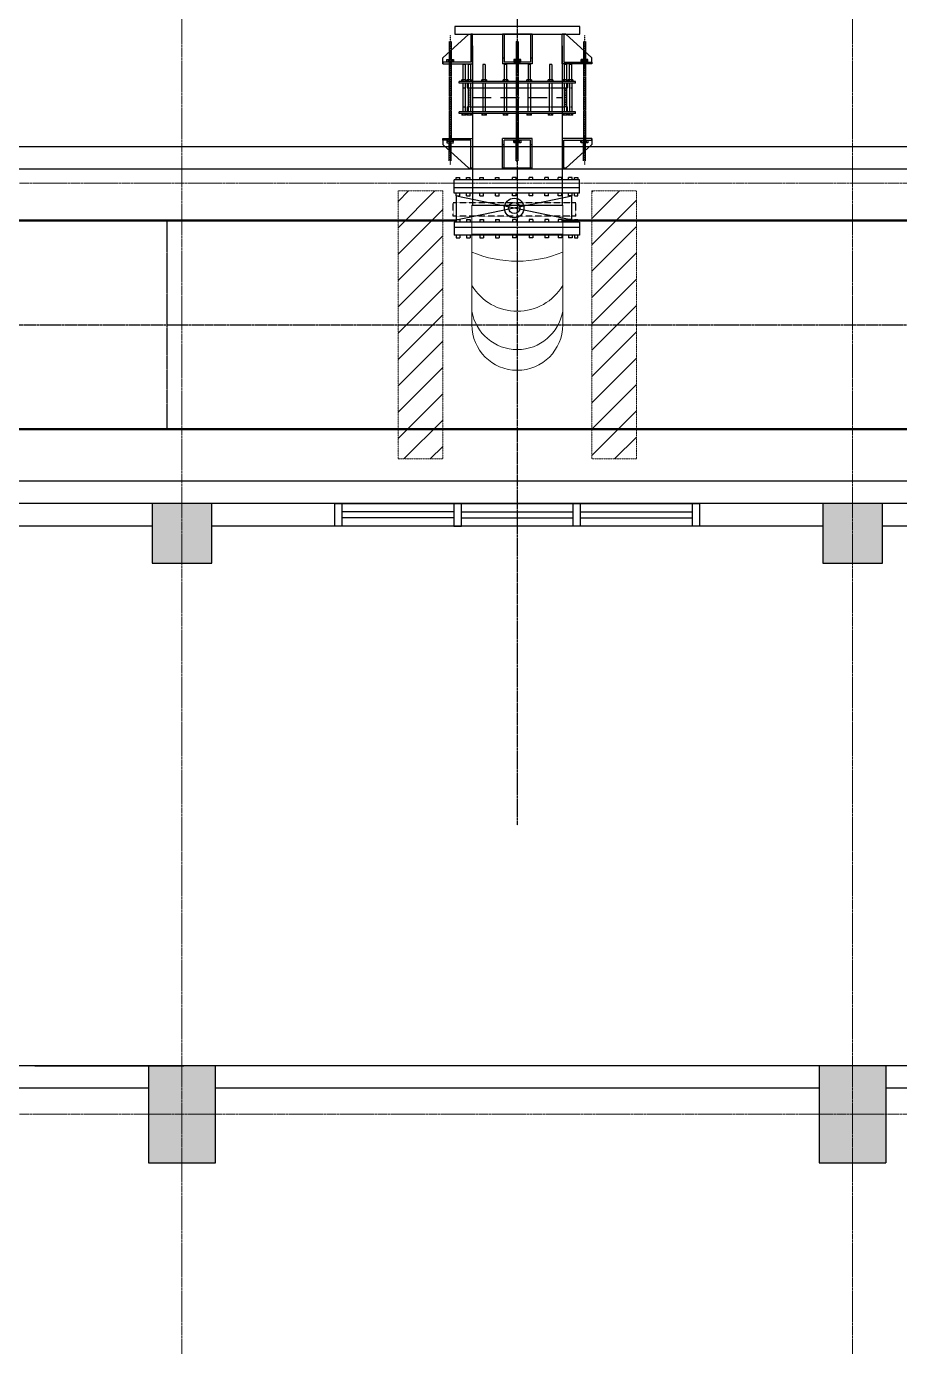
# Model space of a CAD drawing. Header units: inches. Extents: x 86328 to 235202, y 68629 to 184293.
# Drawn here: x 153957 to 159816, y 119381 to 128245 of the extents above; entities that cross this region are included whole.
import ezdxf

# ---------------------------------------------------------------- set-up
doc = ezdxf.new("R2010")
doc.units = ezdxf.units.IN
doc.header["$MEASUREMENT"] = 0
for name, pattern in [('CENTER', [2, 1.25, -0.25, 0.25, -0.25]), ('HIDDEN', [0.375, 0.25, -0.125]), ('PHANTOM2', [1.25, 0.625, -0.125, 0.125, -0.125, 0.125, -0.125])]:
    doc.linetypes.add(name, pattern=pattern)
for name, color, linetype, lineweight in [('.5', 8, 'Continuous', 0), ('DIM', 251, 'Continuous', 0), ('hid', 8, 'HIDDEN', 0)]:
    doc.layers.add(name, color=color, linetype=linetype, lineweight=lineweight)
for name, color, linetype in [('1', 1, 'CENTER'), ('2', 2, 'HIDDEN'), ('pipes', 2, 'Continuous'), ('sleeve type coupling', 1, 'Continuous'), ('steel elbow 90deg', 3, 'Continuous')]:
    doc.layers.add(name, color=color, linetype=linetype)

msp = doc.modelspace()

# ---------------------------------------------------------------- hatches: boundary and pattern name
at = {"layer": 'DIM', "linetype": 'HIDDEN', "lineweight": 25, "ltscale": 10}
h = msp.add_hatch(color=8, dxfattribs=at)
h.paths.add_polyline_path([(159701.3, 125040.4), (159301.3, 125040.4), (159301.3, 124640.4), (159701.3, 124640.4)])
h.paths.add_polyline_path([(159725.9, 121265.4), (159275.9, 121265.4), (159275.9, 120615.4), (159725.9, 120615.4)])
h.paths.add_polyline_path([(155226.3, 121265.4), (154776.3, 121265.4), (154776.3, 120615.4), (155226.3, 120615.4)])
h.paths.add_polyline_path([(155201.3, 125040.4), (154801.3, 125040.4), (154801.3, 124640.4), (155201.3, 124640.4)])

# ---------------------------------------------------------------- linework, layer by layer
at = {"layer": '.5', "color": 8, "linetype": 'CENTER', "ltscale": 10}
for p, q in [((155001.3, 116744.2), (155001.3, 148031.1)), ((159501.3, 116744.2), (159501.3, 148070.8)), ((193391.9, 127191.7), (128877.6, 127191.7)), ((193391.9, 120941.2), (128877.6, 120941.2))]:
    msp.add_line(p, q, dxfattribs=at)
at = {"color": 8, "linetype": 'PHANTOM2', "ltscale": 20}
for p, q in [((157251.3, 146177.1), (157251.3, 122881.3)), ((148901.3, 126240.5), (176383.6, 126240.5))]:
    msp.add_line(p, q, dxfattribs=at)
at = {"color": 8}
for p, q in [((156751.3, 128032.6), (156926.3, 128192.6)), ((157671.3, 128244.6), (156831.3, 128244.6)), ((156831.3, 128244.6), (156831.3, 128192.6)), ((156831.3, 128192.6), (157671.3, 128192.6)), ((156926.3, 128192.6), (156951.3, 128192.6)), ((156951.3, 128192.6), (156939.3, 128192.6)), ((156939.3, 128192.6), (156939.3, 128004.6)), ((156951.3, 127992.6), (156951.3, 128192.6)), ((157151.3, 128192.6), (157151.3, 127992.6)), ((157351.3, 128192.6), (157151.3, 128192.6)), ((157163.3, 128192.6), (157163.3, 128004.6)), ((157339.3, 128192.6), (157339.3, 128004.6)), ((157351.3, 128192.6), (157351.3, 127992.6)), ((157576.3, 128192.6), (157551.3, 128192.6)), ((157551.3, 128192.6), (157563.3, 128192.6)), ((157551.3, 127992.6), (157551.3, 128192.6)), ((157563.3, 128192.6), (157563.3, 128004.6)), ((157751.3, 128032.6), (157576.3, 128192.6)), ((157671.3, 128192.6), (157671.3, 128244.6)), ((156751.3, 127992.6), (156751.3, 128032.6)), ((156939.3, 128004.6), (156751.3, 128004.6)), ((156751.3, 128004.6), (156751.3, 127992.6)), ((156751.3, 127992.6), (156951.3, 127992.6)), ((157151.3, 128032.6), (157163.3, 128032.6)), ((157351.3, 127992.6), (157151.3, 127992.6)), ((157339.3, 128004.6), (157163.3, 128004.6)), ((157339.3, 128032.6), (157351.3, 128032.6)), ((157751.3, 127992.6), (157551.3, 127992.6)), ((157563.3, 128004.6), (157751.3, 128004.6)), ((157751.3, 127992.6), (157751.3, 128032.6)), ((157751.3, 128004.6), (157751.3, 127992.6)), ((156751.3, 127492.2), (156751.3, 127452.2)), ((156751.3, 127480.2), (156751.3, 127492.2)), ((156751.3, 127492.2), (156951.3, 127492.2)), ((156939.3, 127480.2), (156751.3, 127480.2)), ((156939.3, 127292.2), (156939.3, 127480.2)), ((156951.3, 127492.2), (156951.3, 127292.2)), ((157151.3, 127292.2), (157151.3, 127492.2)), ((157351.3, 127492.2), (157151.3, 127492.2)), ((157163.3, 127292.2), (157163.3, 127480.2)), ((157339.3, 127480.2), (157163.3, 127480.2)), ((157339.3, 127292.2), (157339.3, 127480.2)), ((157351.3, 127292.2), (157351.3, 127492.2)), ((157751.3, 127492.2), (157551.3, 127492.2)), ((157551.3, 127492.2), (157551.3, 127292.2)), ((157563.3, 127292.2), (157563.3, 127480.2)), ((157563.3, 127480.2), (157751.3, 127480.2)), ((157751.3, 127492.2), (157751.3, 127452.2)), ((157751.3, 127480.2), (157751.3, 127492.2)), ((156751.3, 127452.2), (156926.3, 127292.2)), ((157151.3, 127452.2), (157163.3, 127452.2)), ((157339.3, 127452.2), (157351.3, 127452.2)), ((157751.3, 127452.2), (157576.3, 127292.2)), ((156926.3, 127292.2), (156951.3, 127292.2)), ((156951.3, 127292.2), (156939.3, 127292.2)), ((157351.3, 127292.2), (157151.3, 127292.2)), ((157576.3, 127292.2), (157551.3, 127292.2)), ((157551.3, 127292.2), (157563.3, 127292.2)), ((157668.7, 127213.5), (156828.7, 127213.5)), ((156828.7, 127124.8), (156828.7, 127213.5)), ((156840.9, 127230.7), (156865.1, 127230.7)), ((156840.9, 127213.5), (156840.9, 127230.7)), ((156865.1, 127213.5), (156865.1, 127230.7)), ((156910.2, 127230.7), (156934.4, 127230.7)), ((156910.2, 127213.5), (156910.2, 127230.7)), ((156934.4, 127213.5), (156934.4, 127230.7)), ((157000.4, 127230.7), (157024.7, 127230.7)), ((157000.4, 127213.5), (157000.4, 127230.7)), ((157024.7, 127213.5), (157024.7, 127230.7)), ((157105.6, 127230.7), (157129.8, 127230.7)), ((157105.6, 127213.5), (157105.6, 127230.7)), ((157129.8, 127213.5), (157129.8, 127230.7)), ((157218.4, 127213.5), (157218.4, 127230.7)), ((157242.6, 127230.7), (157218.4, 127230.7)), ((157242.6, 127213.5), (157242.6, 127230.7)), ((157331.2, 127213.5), (157331.2, 127230.7)), ((157355.5, 127230.7), (157331.2, 127230.7)), ((157355.5, 127213.5), (157355.5, 127230.7)), ((157436.3, 127213.5), (157436.3, 127230.7)), ((157460.6, 127230.7), (157436.3, 127230.7)), ((157460.6, 127213.5), (157460.6, 127230.7)), ((157526.6, 127213.5), (157526.6, 127230.7)), ((157550.9, 127230.7), (157526.6, 127230.7)), ((157550.9, 127213.5), (157550.9, 127230.7)), ((157595.9, 127213.5), (157595.9, 127230.7)), ((157620.1, 127230.7), (157595.9, 127230.7)), ((157620.1, 127213.5), (157620.1, 127230.7)), ((157634.1, 127213.5), (157634.1, 127230.7)), ((157634.1, 127230.7), (157658.4, 127230.7)), ((157658.4, 127230.7), (157658.4, 127213.5)), ((157668.7, 127124.8), (157668.7, 127213.5)), ((157668.7, 127160.8), (156828.7, 127160.8)), ((157668.7, 127124.8), (156828.7, 127124.8)), ((156840.9, 127107.6), (156840.9, 127124.8)), ((156840.9, 126946.8), (157616.8, 127107.6)), ((156840.9, 127107.6), (156865.1, 127107.6)), ((156844.3, 127107.6), (157620.1, 126946.8)), ((156844.3, 126929.6), (156844.3, 127107.6)), ((156865.1, 127107.6), (156865.1, 127124.8)), ((156910.2, 127107.6), (156910.2, 127124.8)), ((156910.2, 127107.6), (156934.4, 127107.6)), ((156934.4, 127107.6), (156934.4, 127124.8)), ((157000.4, 127107.6), (157000.4, 127124.8)), ((157000.4, 127107.6), (157024.7, 127107.6)), ((157024.7, 127107.6), (157024.7, 127124.8)), ((157105.6, 127107.6), (157105.6, 127124.8)), ((157105.6, 127107.6), (157129.8, 127107.6)), ((157129.8, 127107.6), (157129.8, 127124.8)), ((157218.4, 127107.6), (157218.4, 127124.8)), ((157242.6, 127107.6), (157218.4, 127107.6)), ((157242.6, 127107.6), (157242.6, 127124.8)), ((157331.2, 127107.6), (157331.2, 127124.8)), ((157355.5, 127107.6), (157331.2, 127107.6)), ((157355.5, 127107.6), (157355.5, 127124.8)), ((157436.3, 127107.6), (157436.3, 127124.8)), ((157460.6, 127107.6), (157436.3, 127107.6)), ((157460.6, 127107.6), (157460.6, 127124.8)), ((157526.6, 127107.6), (157526.6, 127124.8)), ((157550.9, 127107.6), (157526.6, 127107.6)), ((157550.9, 127107.6), (157550.9, 127124.8)), ((157595.9, 127107.6), (157595.9, 127124.8)), ((157620.1, 127107.6), (157595.9, 127107.6)), ((157616.8, 126929.6), (157616.8, 127107.6)), ((157620.1, 127107.6), (157620.1, 127124.8)), ((157634.1, 127107.6), (157634.1, 127124.8)), ((157634.1, 127107.6), (157658.4, 127107.6)), ((157658.4, 127107.6), (157658.4, 127124.8)), ((156844.3, 127060.4), (156821.1, 127060.4)), ((157644.4, 127060.4), (157616.8, 127060.4)), ((156844.3, 126970.1), (156821.1, 126970.1)), ((156828.7, 126930.5), (156828.7, 126842.5)), ((157668.7, 126930.5), (156828.7, 126930.5)), ((156840.9, 126947.7), (156865.1, 126947.7)), ((156840.9, 126947.7), (156840.9, 126930.5)), ((156865.1, 126947.7), (156865.1, 126930.5)), ((156910.2, 126947.7), (156934.4, 126947.7)), ((156910.2, 126947.7), (156910.2, 126930.5)), ((156934.4, 126947.7), (156934.4, 126930.5)), ((157000.4, 126947.7), (157024.7, 126947.7)), ((157000.4, 126947.7), (157000.4, 126930.5)), ((157024.7, 126947.7), (157024.7, 126930.5)), ((157105.6, 126947.7), (157129.8, 126947.7)), ((157105.6, 126947.7), (157105.6, 126930.5)), ((157129.8, 126947.7), (157129.8, 126930.5)), ((157218.4, 126947.7), (157218.4, 126930.5)), ((157242.6, 126947.7), (157218.4, 126947.7)), ((157242.6, 126947.7), (157242.6, 126930.5)), ((157331.2, 126947.7), (157331.2, 126930.5)), ((157355.5, 126947.7), (157331.2, 126947.7)), ((157355.5, 126947.7), (157355.5, 126930.5)), ((157436.3, 126947.7), (157436.3, 126930.5)), ((157460.6, 126947.7), (157436.3, 126947.7)), ((157460.6, 126947.7), (157460.6, 126930.5)), ((157526.6, 126947.7), (157526.6, 126930.5)), ((157550.9, 126947.7), (157526.6, 126947.7)), ((157550.9, 126947.7), (157550.9, 126930.5)), ((157595.9, 126947.7), (157595.9, 126930.5)), ((157620.1, 126947.7), (157595.9, 126947.7)), ((157644.4, 126970.1), (157616.8, 126970.1)), ((157620.1, 126947.7), (157620.1, 126930.5)), ((157634.1, 126947.7), (157634.1, 126930.5)), ((157634.1, 126947.7), (157658.4, 126947.7)), ((157658.4, 126947.7), (157658.4, 126930.5)), ((157668.7, 126930.5), (157668.7, 126842.5)), ((157668.7, 126894.5), (156828.7, 126894.5)), ((157668.7, 126842.5), (156828.7, 126842.5)), ((156840.9, 126842.5), (156840.9, 126825.2)), ((156865.1, 126842.5), (156865.1, 126825.2)), ((156910.2, 126842.5), (156910.2, 126825.2)), ((156934.4, 126842.5), (156934.4, 126825.2)), ((157000.4, 126842.5), (157000.4, 126825.2)), ((157024.7, 126842.5), (157024.7, 126825.2)), ((157105.6, 126842.5), (157105.6, 126825.2)), ((157129.8, 126842.5), (157129.8, 126825.2)), ((157218.4, 126842.5), (157218.4, 126825.2)), ((157242.6, 126842.5), (157242.6, 126825.2)), ((157331.2, 126842.5), (157331.2, 126825.2)), ((157355.5, 126842.5), (157355.5, 126825.2)), ((157436.3, 126842.5), (157436.3, 126825.2)), ((157460.6, 126842.5), (157460.6, 126825.2)), ((157526.6, 126842.5), (157526.6, 126825.2)), ((157550.9, 126842.5), (157550.9, 126825.2)), ((157595.9, 126842.5), (157595.9, 126825.2)), ((157620.1, 126842.5), (157620.1, 126825.2)), ((157634.1, 126842.5), (157634.1, 126825.2)), ((157658.4, 126825.2), (157658.4, 126842.5)), ((156840.9, 126825.2), (156865.1, 126825.2)), ((156910.2, 126825.2), (156934.4, 126825.2)), ((157000.4, 126825.2), (157024.7, 126825.2)), ((157105.6, 126825.2), (157129.8, 126825.2)), ((157242.6, 126825.2), (157218.4, 126825.2)), ((157355.5, 126825.2), (157331.2, 126825.2)), ((157460.6, 126825.2), (157436.3, 126825.2)), ((157550.9, 126825.2), (157526.6, 126825.2)), ((157620.1, 126825.2), (157595.9, 126825.2)), ((157634.1, 126825.2), (157658.4, 126825.2))]:
    msp.add_line(p, q, dxfattribs=at)
at = {"color": 8, "lineweight": -3, "ltscale": 5}
msp.add_line((157664.1, 128244.6), (156838.5, 128244.6), dxfattribs=at)
at = {"color": 8, "linetype": 'HIDDEN'}
for p, q in [((156821.1, 126970.1), (156821.1, 127060.4)), ((157616.8, 127060.4), (156844.3, 127060.4)), ((157644.4, 126970.1), (157644.4, 127060.4)), ((157616.8, 126970.1), (156844.3, 126970.1))]:
    msp.add_line(p, q, dxfattribs=at)
at = {"color": 8}
for radius in [65.7, 37.5]:
    msp.add_circle((157230.5, 127025.3), radius, dxfattribs=at)
at = {"layer": '1', "color": 8, "linetype": 'CENTER', "ltscale": 0.09}
for p, q in [((156801.3, 128186.7), (156801.3, 127316.9)), ((157701.3, 128186.7), (157701.3, 127316.9))]:
    msp.add_line(p, q, dxfattribs=at)
at = {"layer": '1', "color": 8}
for p, q in [((156794.7, 128142.6), (156794.7, 127480.2)), ((156794.7, 128142.6), (156794.7, 128021.8)), ((156807.9, 128079.1), (156794.7, 128079.1)), ((156807.9, 128079.1), (156794.7, 128079.1)), ((156807.9, 128075.1), (156794.7, 128075.1)), ((156807.9, 128075.1), (156794.7, 128075.1)), ((156807.9, 128075.1), (156794.7, 128075.1)), ((156807.9, 128075.1), (156794.7, 128075.1)), ((156807.9, 128142.6), (156807.9, 127480.2)), ((156807.9, 128142.6), (156807.9, 128021.8)), ((157244.7, 128142.6), (157244.7, 127480.2)), ((157244.7, 128142.6), (157244.7, 128021.8)), ((157244.7, 128142.6), (157257.9, 128142.6)), ((157244.7, 128142.6), (157257.9, 128142.6)), ((157244.7, 128079.1), (157257.9, 128079.1)), ((157244.7, 128079.1), (157257.9, 128079.1)), ((157244.7, 128075.1), (157257.9, 128075.1)), ((157244.7, 128075.1), (157257.9, 128075.1)), ((157244.7, 128075.1), (157257.9, 128075.1)), ((157244.7, 128075.1), (157257.9, 128075.1)), ((157257.9, 128142.6), (157257.9, 127480.2)), ((157257.9, 128142.6), (157257.9, 128021.8)), ((157694.7, 128142.6), (157694.7, 127480.2)), ((157694.7, 128142.6), (157694.7, 128021.8)), ((157694.7, 128079.1), (157707.9, 128079.1)), ((157694.7, 128079.1), (157707.9, 128079.1)), ((157694.7, 128075.1), (157707.9, 128075.1)), ((157694.7, 128075.1), (157707.9, 128075.1)), ((157694.7, 128075.1), (157707.9, 128075.1)), ((157694.7, 128075.1), (157707.9, 128075.1)), ((157707.9, 128142.6), (157707.9, 127480.2)), ((157707.9, 128142.6), (157707.9, 128021.8)), ((156778.5, 128004.6), (156778.5, 128021.8)), ((156778.5, 128021.8), (156824.1, 128021.8)), ((156778.5, 128004.6), (156778.5, 128021.8)), ((156778.5, 128021.8), (156824.1, 128021.8)), ((156824.1, 128004.6), (156778.5, 128004.6)), ((156824.1, 128004.6), (156778.5, 128004.6)), ((156786.7, 128021.8), (156786.7, 128004.6)), ((156786.7, 128021.8), (156786.7, 128004.6)), ((156807.9, 128071), (156794.7, 128071)), ((156807.9, 128071), (156794.7, 128071)), ((156807.9, 128067.2), (156794.7, 128067.2)), ((156807.9, 128067.2), (156794.7, 128067.2)), ((156807.9, 128063.1), (156794.7, 128063.1)), ((156807.9, 128063.1), (156794.7, 128063.1)), ((156807.9, 128063.1), (156794.7, 128063.1)), ((156807.9, 128063.1), (156794.7, 128063.1)), ((156807.9, 128059), (156794.7, 128059)), ((156807.9, 128059), (156794.7, 128059)), ((156807.9, 128054.9), (156794.7, 128054.9)), ((156807.9, 128054.9), (156794.7, 128054.9)), ((156807.9, 128050.8), (156794.7, 128050.8)), ((156807.9, 128050.8), (156794.7, 128050.8)), ((156807.9, 128046.7), (156794.7, 128046.7)), ((156807.9, 128046.7), (156794.7, 128046.7)), ((156807.9, 128042.6), (156794.7, 128042.6)), ((156807.9, 128042.6), (156794.7, 128042.6)), ((156807.9, 128038.6), (156794.7, 128038.6)), ((156807.9, 128038.6), (156794.7, 128038.6)), ((156807.9, 128034.5), (156794.7, 128034.5)), ((156807.9, 128034.5), (156794.7, 128034.5)), ((156807.9, 128030.4), (156794.7, 128030.4)), ((156807.9, 128030.4), (156794.7, 128030.4)), ((156807.9, 128026.3), (156794.7, 128026.3)), ((156807.9, 128026.3), (156794.7, 128026.3)), ((156807.9, 128022.2), (156794.7, 128022.2)), ((156807.9, 128022.2), (156794.7, 128022.2)), ((156807.9, 128001.8), (156794.7, 128001.8)), ((156807.9, 128001.8), (156794.7, 128001.8)), ((156807.9, 127997.7), (156794.7, 127997.7)), ((156807.9, 127997.7), (156794.7, 127997.7)), ((156807.9, 127993.6), (156794.7, 127993.6)), ((156807.9, 127993.6), (156794.7, 127993.6)), ((156807.9, 127989.5), (156794.7, 127989.5)), ((156807.9, 127989.5), (156794.7, 127989.5)), ((156807.9, 127985.4), (156794.7, 127985.4)), ((156807.9, 127985.4), (156794.7, 127985.4)), ((156815.9, 128021.8), (156815.9, 128004.6)), ((156815.9, 128021.8), (156815.9, 128004.6)), ((156824.1, 128021.8), (156824.1, 128004.6)), ((156824.1, 128021.8), (156824.1, 128004.6)), ((157274.1, 128021.8), (157228.5, 128021.8)), ((157228.5, 128021.8), (157228.5, 128004.6)), ((157274.1, 128021.8), (157228.5, 128021.8)), ((157228.5, 128021.8), (157228.5, 128004.6)), ((157228.5, 128004.6), (157274.1, 128004.6)), ((157228.5, 128004.6), (157274.1, 128004.6)), ((157236.7, 128021.8), (157236.7, 128004.6)), ((157236.7, 128021.8), (157236.7, 128004.6)), ((157244.7, 128071), (157257.9, 128071)), ((157244.7, 128071), (157257.9, 128071)), ((157244.7, 128067.2), (157257.9, 128067.2)), ((157244.7, 128067.2), (157257.9, 128067.2)), ((157244.7, 128063.1), (157257.9, 128063.1)), ((157244.7, 128063.1), (157257.9, 128063.1)), ((157244.7, 128063.1), (157257.9, 128063.1)), ((157244.7, 128063.1), (157257.9, 128063.1)), ((157244.7, 128059), (157257.9, 128059)), ((157244.7, 128059), (157257.9, 128059)), ((157244.7, 128054.9), (157257.9, 128054.9)), ((157244.7, 128054.9), (157257.9, 128054.9)), ((157244.7, 128050.8), (157257.9, 128050.8)), ((157244.7, 128050.8), (157257.9, 128050.8)), ((157244.7, 128046.7), (157257.9, 128046.7)), ((157244.7, 128046.7), (157257.9, 128046.7)), ((157244.7, 128042.6), (157257.9, 128042.6)), ((157244.7, 128042.6), (157257.9, 128042.6)), ((157244.7, 128038.6), (157257.9, 128038.6)), ((157244.7, 128038.6), (157257.9, 128038.6)), ((157244.7, 128034.5), (157257.9, 128034.5)), ((157244.7, 128034.5), (157257.9, 128034.5)), ((157244.7, 128030.4), (157257.9, 128030.4)), ((157244.7, 128030.4), (157257.9, 128030.4)), ((157244.7, 128026.3), (157257.9, 128026.3)), ((157244.7, 128026.3), (157257.9, 128026.3)), ((157244.7, 128022.2), (157257.9, 128022.2)), ((157244.7, 128022.2), (157257.9, 128022.2)), ((157244.7, 128001.8), (157257.9, 128001.8)), ((157244.7, 128001.8), (157257.9, 128001.8)), ((157244.7, 127997.7), (157257.9, 127997.7)), ((157244.7, 127997.7), (157257.9, 127997.7)), ((157244.7, 127993.6), (157257.9, 127993.6)), ((157244.7, 127993.6), (157257.9, 127993.6)), ((157244.7, 127989.5), (157257.9, 127989.5)), ((157244.7, 127989.5), (157257.9, 127989.5)), ((157244.7, 127985.4), (157257.9, 127985.4)), ((157244.7, 127985.4), (157257.9, 127985.4)), ((157265.9, 128021.8), (157265.9, 128004.6)), ((157265.9, 128021.8), (157265.9, 128004.6)), ((157274.1, 128004.6), (157274.1, 128021.8)), ((157274.1, 128004.6), (157274.1, 128021.8)), ((157724.1, 128021.8), (157678.5, 128021.8)), ((157678.5, 128021.8), (157678.5, 128004.6)), ((157724.1, 128021.8), (157678.5, 128021.8)), ((157678.5, 128021.8), (157678.5, 128004.6)), ((157678.5, 128004.6), (157724.1, 128004.6)), ((157678.5, 128004.6), (157724.1, 128004.6)), ((157686.7, 128021.8), (157686.7, 128004.6)), ((157686.7, 128021.8), (157686.7, 128004.6)), ((157694.7, 128071), (157707.9, 128071)), ((157694.7, 128071), (157707.9, 128071)), ((157694.7, 128067.2), (157707.9, 128067.2)), ((157694.7, 128067.2), (157707.9, 128067.2)), ((157694.7, 128063.1), (157707.9, 128063.1)), ((157694.7, 128063.1), (157707.9, 128063.1)), ((157694.7, 128063.1), (157707.9, 128063.1)), ((157694.7, 128063.1), (157707.9, 128063.1)), ((157694.7, 128059), (157707.9, 128059)), ((157694.7, 128059), (157707.9, 128059)), ((157694.7, 128054.9), (157707.9, 128054.9)), ((157694.7, 128054.9), (157707.9, 128054.9)), ((157694.7, 128050.8), (157707.9, 128050.8)), ((157694.7, 128050.8), (157707.9, 128050.8)), ((157694.7, 128046.7), (157707.9, 128046.7)), ((157694.7, 128046.7), (157707.9, 128046.7)), ((157694.7, 128042.6), (157707.9, 128042.6)), ((157694.7, 128042.6), (157707.9, 128042.6)), ((157694.7, 128038.6), (157707.9, 128038.6)), ((157694.7, 128038.6), (157707.9, 128038.6)), ((157694.7, 128034.5), (157707.9, 128034.5)), ((157694.7, 128034.5), (157707.9, 128034.5)), ((157694.7, 128030.4), (157707.9, 128030.4)), ((157694.7, 128030.4), (157707.9, 128030.4)), ((157694.7, 128026.3), (157707.9, 128026.3)), ((157694.7, 128026.3), (157707.9, 128026.3)), ((157694.7, 128022.2), (157707.9, 128022.2)), ((157694.7, 128022.2), (157707.9, 128022.2)), ((157694.7, 128001.8), (157707.9, 128001.8)), ((157694.7, 128001.8), (157707.9, 128001.8)), ((157694.7, 127997.7), (157707.9, 127997.7)), ((157694.7, 127997.7), (157707.9, 127997.7)), ((157694.7, 127993.6), (157707.9, 127993.6)), ((157694.7, 127993.6), (157707.9, 127993.6)), ((157694.7, 127989.5), (157707.9, 127989.5)), ((157694.7, 127989.5), (157707.9, 127989.5)), ((157694.7, 127985.4), (157707.9, 127985.4)), ((157694.7, 127985.4), (157707.9, 127985.4)), ((157715.9, 128021.8), (157715.9, 128004.6)), ((157715.9, 128021.8), (157715.9, 128004.6)), ((157724.1, 128004.6), (157724.1, 128021.8)), ((157724.1, 128004.6), (157724.1, 128021.8)), ((156807.9, 127981.3), (156794.7, 127981.3)), ((156807.9, 127981.3), (156794.7, 127981.3)), ((156807.9, 127977.3), (156794.7, 127977.3)), ((156807.9, 127977.3), (156794.7, 127977.3)), ((156807.9, 127973.2), (156794.7, 127973.2)), ((156807.9, 127973.2), (156794.7, 127973.2)), ((157244.7, 127981.3), (157257.9, 127981.3)), ((157244.7, 127981.3), (157257.9, 127981.3)), ((157244.7, 127977.3), (157257.9, 127977.3)), ((157244.7, 127977.3), (157257.9, 127977.3)), ((157244.7, 127973.2), (157257.9, 127973.2)), ((157244.7, 127973.2), (157257.9, 127973.2)), ((157694.7, 127981.3), (157707.9, 127981.3)), ((157694.7, 127981.3), (157707.9, 127981.3)), ((157694.7, 127977.3), (157707.9, 127977.3)), ((157694.7, 127977.3), (157707.9, 127977.3)), ((157694.7, 127973.2), (157707.9, 127973.2)), ((157694.7, 127973.2), (157707.9, 127973.2)), ((156778.5, 127480.2), (156778.5, 127463)), ((156824.1, 127480.2), (156778.5, 127480.2)), ((156778.5, 127480.2), (156778.5, 127463)), ((156824.1, 127480.2), (156778.5, 127480.2)), ((156778.5, 127463), (156824.1, 127463)), ((156778.5, 127463), (156824.1, 127463)), ((156786.7, 127463), (156786.7, 127480.2)), ((156786.7, 127463), (156786.7, 127480.2)), ((156807.9, 127511.5), (156794.7, 127511.5)), ((156807.9, 127511.5), (156794.7, 127511.5)), ((156807.9, 127507.5), (156794.7, 127507.5)), ((156807.9, 127507.5), (156794.7, 127507.5)), ((156807.9, 127503.4), (156794.7, 127503.4)), ((156807.9, 127503.4), (156794.7, 127503.4)), ((156807.9, 127499.3), (156794.7, 127499.3)), ((156807.9, 127499.3), (156794.7, 127499.3)), ((156807.9, 127495.2), (156794.7, 127495.2)), ((156807.9, 127495.2), (156794.7, 127495.2)), ((156807.9, 127491.1), (156794.7, 127491.1)), ((156807.9, 127491.1), (156794.7, 127491.1)), ((156807.9, 127487), (156794.7, 127487)), ((156807.9, 127487), (156794.7, 127487)), ((156807.9, 127482.9), (156794.7, 127482.9)), ((156807.9, 127482.9), (156794.7, 127482.9)), ((156794.7, 127342.2), (156794.7, 127463)), ((156807.9, 127462.5), (156794.7, 127462.5)), ((156807.9, 127462.5), (156794.7, 127462.5)), ((156807.9, 127458.4), (156794.7, 127458.4)), ((156807.9, 127458.4), (156794.7, 127458.4)), ((156807.9, 127454.3), (156794.7, 127454.3)), ((156807.9, 127454.3), (156794.7, 127454.3)), ((156807.9, 127342.2), (156807.9, 127463)), ((156815.9, 127463), (156815.9, 127480.2)), ((156815.9, 127463), (156815.9, 127480.2)), ((156824.1, 127463), (156824.1, 127480.2)), ((156824.1, 127463), (156824.1, 127480.2)), ((157228.5, 127463), (157228.5, 127480.2)), ((157228.5, 127480.2), (157274.1, 127480.2)), ((157228.5, 127463), (157228.5, 127480.2)), ((157228.5, 127480.2), (157274.1, 127480.2)), ((157274.1, 127463), (157228.5, 127463)), ((157274.1, 127463), (157228.5, 127463)), ((157236.7, 127463), (157236.7, 127480.2)), ((157236.7, 127463), (157236.7, 127480.2)), ((157244.7, 127511.5), (157257.9, 127511.5)), ((157244.7, 127511.5), (157257.9, 127511.5)), ((157244.7, 127507.5), (157257.9, 127507.5)), ((157244.7, 127507.5), (157257.9, 127507.5)), ((157244.7, 127503.4), (157257.9, 127503.4)), ((157244.7, 127503.4), (157257.9, 127503.4)), ((157244.7, 127499.3), (157257.9, 127499.3)), ((157244.7, 127499.3), (157257.9, 127499.3)), ((157244.7, 127495.2), (157257.9, 127495.2)), ((157244.7, 127495.2), (157257.9, 127495.2)), ((157244.7, 127491.1), (157257.9, 127491.1)), ((157244.7, 127491.1), (157257.9, 127491.1)), ((157244.7, 127487), (157257.9, 127487)), ((157244.7, 127487), (157257.9, 127487)), ((157244.7, 127482.9), (157257.9, 127482.9)), ((157244.7, 127482.9), (157257.9, 127482.9)), ((157244.7, 127342.2), (157244.7, 127463)), ((157244.7, 127462.5), (157257.9, 127462.5)), ((157244.7, 127462.5), (157257.9, 127462.5)), ((157244.7, 127458.4), (157257.9, 127458.4)), ((157244.7, 127458.4), (157257.9, 127458.4)), ((157244.7, 127454.3), (157257.9, 127454.3)), ((157244.7, 127454.3), (157257.9, 127454.3)), ((157257.9, 127342.2), (157257.9, 127463)), ((157265.9, 127463), (157265.9, 127480.2)), ((157265.9, 127463), (157265.9, 127480.2)), ((157274.1, 127480.2), (157274.1, 127463)), ((157274.1, 127480.2), (157274.1, 127463)), ((157678.5, 127463), (157678.5, 127480.2)), ((157678.5, 127480.2), (157724.1, 127480.2)), ((157678.5, 127463), (157678.5, 127480.2)), ((157678.5, 127480.2), (157724.1, 127480.2)), ((157724.1, 127463), (157678.5, 127463)), ((157724.1, 127463), (157678.5, 127463)), ((157686.7, 127463), (157686.7, 127480.2)), ((157686.7, 127463), (157686.7, 127480.2)), ((157694.7, 127511.5), (157707.9, 127511.5)), ((157694.7, 127511.5), (157707.9, 127511.5)), ((157694.7, 127507.5), (157707.9, 127507.5)), ((157694.7, 127507.5), (157707.9, 127507.5)), ((157694.7, 127503.4), (157707.9, 127503.4)), ((157694.7, 127503.4), (157707.9, 127503.4)), ((157694.7, 127499.3), (157707.9, 127499.3)), ((157694.7, 127499.3), (157707.9, 127499.3)), ((157694.7, 127495.2), (157707.9, 127495.2)), ((157694.7, 127495.2), (157707.9, 127495.2)), ((157694.7, 127491.1), (157707.9, 127491.1)), ((157694.7, 127491.1), (157707.9, 127491.1)), ((157694.7, 127487), (157707.9, 127487)), ((157694.7, 127487), (157707.9, 127487)), ((157694.7, 127482.9), (157707.9, 127482.9)), ((157694.7, 127482.9), (157707.9, 127482.9)), ((157694.7, 127342.2), (157694.7, 127463)), ((157694.7, 127462.5), (157707.9, 127462.5)), ((157694.7, 127462.5), (157707.9, 127462.5)), ((157694.7, 127458.4), (157707.9, 127458.4)), ((157694.7, 127458.4), (157707.9, 127458.4)), ((157694.7, 127454.3), (157707.9, 127454.3)), ((157694.7, 127454.3), (157707.9, 127454.3)), ((157707.9, 127342.2), (157707.9, 127463)), ((157715.9, 127463), (157715.9, 127480.2)), ((157715.9, 127463), (157715.9, 127480.2)), ((157724.1, 127480.2), (157724.1, 127463)), ((157724.1, 127480.2), (157724.1, 127463)), ((156807.9, 127450.2), (156794.7, 127450.2)), ((156807.9, 127450.2), (156794.7, 127450.2)), ((156807.9, 127446.2), (156794.7, 127446.2)), ((156807.9, 127446.2), (156794.7, 127446.2)), ((156807.9, 127442.1), (156794.7, 127442.1)), ((156807.9, 127442.1), (156794.7, 127442.1)), ((156807.9, 127438), (156794.7, 127438)), ((156807.9, 127438), (156794.7, 127438)), ((156807.9, 127433.9), (156794.7, 127433.9)), ((156807.9, 127433.9), (156794.7, 127433.9)), ((156807.9, 127429.8), (156794.7, 127429.8)), ((156807.9, 127429.8), (156794.7, 127429.8)), ((156807.9, 127425.7), (156794.7, 127425.7)), ((156807.9, 127425.7), (156794.7, 127425.7)), ((156807.9, 127421.6), (156794.7, 127421.6)), ((156807.9, 127421.6), (156794.7, 127421.6)), ((156807.9, 127421.6), (156794.7, 127421.6)), ((156807.9, 127421.6), (156794.7, 127421.6)), ((156807.9, 127417.6), (156794.7, 127417.6)), ((156807.9, 127417.6), (156794.7, 127417.6)), ((156807.9, 127413.7), (156794.7, 127413.7)), ((156807.9, 127413.7), (156794.7, 127413.7)), ((156807.9, 127409.7), (156794.7, 127409.7)), ((156807.9, 127409.7), (156794.7, 127409.7)), ((156807.9, 127409.7), (156794.7, 127409.7)), ((156807.9, 127409.7), (156794.7, 127409.7)), ((156807.9, 127405.6), (156794.7, 127405.6)), ((156807.9, 127405.6), (156794.7, 127405.6)), ((157244.7, 127450.2), (157257.9, 127450.2)), ((157244.7, 127450.2), (157257.9, 127450.2)), ((157244.7, 127446.2), (157257.9, 127446.2)), ((157244.7, 127446.2), (157257.9, 127446.2)), ((157244.7, 127442.1), (157257.9, 127442.1)), ((157244.7, 127442.1), (157257.9, 127442.1)), ((157244.7, 127438), (157257.9, 127438)), ((157244.7, 127438), (157257.9, 127438)), ((157244.7, 127433.9), (157257.9, 127433.9)), ((157244.7, 127433.9), (157257.9, 127433.9)), ((157244.7, 127429.8), (157257.9, 127429.8)), ((157244.7, 127429.8), (157257.9, 127429.8)), ((157244.7, 127425.7), (157257.9, 127425.7)), ((157244.7, 127425.7), (157257.9, 127425.7)), ((157244.7, 127421.6), (157257.9, 127421.6)), ((157244.7, 127421.6), (157257.9, 127421.6)), ((157244.7, 127421.6), (157257.9, 127421.6)), ((157244.7, 127421.6), (157257.9, 127421.6)), ((157244.7, 127417.6), (157257.9, 127417.6)), ((157244.7, 127417.6), (157257.9, 127417.6)), ((157244.7, 127413.7), (157257.9, 127413.7)), ((157244.7, 127413.7), (157257.9, 127413.7)), ((157244.7, 127409.7), (157257.9, 127409.7)), ((157244.7, 127409.7), (157257.9, 127409.7)), ((157244.7, 127409.7), (157257.9, 127409.7)), ((157244.7, 127409.7), (157257.9, 127409.7)), ((157244.7, 127405.6), (157257.9, 127405.6)), ((157244.7, 127405.6), (157257.9, 127405.6)), ((157694.7, 127450.2), (157707.9, 127450.2)), ((157694.7, 127450.2), (157707.9, 127450.2)), ((157694.7, 127446.2), (157707.9, 127446.2)), ((157694.7, 127446.2), (157707.9, 127446.2)), ((157694.7, 127442.1), (157707.9, 127442.1)), ((157694.7, 127442.1), (157707.9, 127442.1)), ((157694.7, 127438), (157707.9, 127438)), ((157694.7, 127438), (157707.9, 127438)), ((157694.7, 127433.9), (157707.9, 127433.9)), ((157694.7, 127433.9), (157707.9, 127433.9)), ((157694.7, 127429.8), (157707.9, 127429.8)), ((157694.7, 127429.8), (157707.9, 127429.8)), ((157694.7, 127425.7), (157707.9, 127425.7)), ((157694.7, 127425.7), (157707.9, 127425.7)), ((157694.7, 127421.6), (157707.9, 127421.6)), ((157694.7, 127421.6), (157707.9, 127421.6)), ((157694.7, 127421.6), (157707.9, 127421.6)), ((157694.7, 127421.6), (157707.9, 127421.6)), ((157694.7, 127417.6), (157707.9, 127417.6)), ((157694.7, 127417.6), (157707.9, 127417.6)), ((157244.7, 127342.2), (157257.9, 127342.2)), ((157244.7, 127342.2), (157257.9, 127342.2)), ((154901.3, 125540.5), (154901.3, 126940.5))]:
    msp.add_line(p, q, dxfattribs=at)
at = {"layer": '1', "color": 8, "linetype": 'HIDDEN', "ltscale": 0.009}
for p, q in [((156794.7, 128004.6), (156794.7, 128021.8)), ((156807.9, 128018.1), (156794.7, 128018.1)), ((156807.9, 128018.1), (156794.7, 128018.1)), ((156807.9, 128014), (156794.7, 128014)), ((156807.9, 128014), (156794.7, 128014)), ((156807.9, 128010), (156794.7, 128010)), ((156807.9, 128010), (156794.7, 128010)), ((156807.9, 128005.9), (156794.7, 128005.9)), ((156807.9, 128005.9), (156794.7, 128005.9)), ((156807.9, 128004.6), (156807.9, 128021.8)), ((157244.7, 128004.6), (157244.7, 128021.8)), ((157244.7, 128018.1), (157257.9, 128018.1)), ((157244.7, 128018.1), (157257.9, 128018.1)), ((157244.7, 128014), (157257.9, 128014)), ((157244.7, 128014), (157257.9, 128014)), ((157244.7, 128010), (157257.9, 128010)), ((157244.7, 128010), (157257.9, 128010)), ((157244.7, 128005.9), (157257.9, 128005.9)), ((157244.7, 128005.9), (157257.9, 128005.9)), ((157257.9, 128004.6), (157257.9, 128021.8)), ((157694.7, 128004.6), (157694.7, 128021.8)), ((157694.7, 128018.1), (157707.9, 128018.1)), ((157694.7, 128018.1), (157707.9, 128018.1)), ((157694.7, 128014), (157707.9, 128014)), ((157694.7, 128014), (157707.9, 128014)), ((157694.7, 128010), (157707.9, 128010)), ((157694.7, 128010), (157707.9, 128010)), ((157694.7, 128005.9), (157707.9, 128005.9)), ((157694.7, 128005.9), (157707.9, 128005.9)), ((157707.9, 128004.6), (157707.9, 128021.8)), ((156794.7, 127480.2), (156794.7, 127463)), ((156807.9, 127478.8), (156794.7, 127478.8)), ((156807.9, 127478.8), (156794.7, 127478.8)), ((156807.9, 127474.8), (156794.7, 127474.8)), ((156807.9, 127474.8), (156794.7, 127474.8)), ((156807.9, 127470.7), (156794.7, 127470.7)), ((156807.9, 127470.7), (156794.7, 127470.7)), ((156807.9, 127466.6), (156794.7, 127466.6)), ((156807.9, 127466.6), (156794.7, 127466.6)), ((156807.9, 127480.2), (156807.9, 127463)), ((157244.7, 127480.2), (157244.7, 127463)), ((157244.7, 127478.8), (157257.9, 127478.8)), ((157244.7, 127478.8), (157257.9, 127478.8)), ((157244.7, 127474.8), (157257.9, 127474.8)), ((157244.7, 127474.8), (157257.9, 127474.8)), ((157244.7, 127470.7), (157257.9, 127470.7)), ((157244.7, 127470.7), (157257.9, 127470.7)), ((157244.7, 127466.6), (157257.9, 127466.6)), ((157244.7, 127466.6), (157257.9, 127466.6)), ((157257.9, 127480.2), (157257.9, 127463)), ((157694.7, 127480.2), (157694.7, 127463)), ((157694.7, 127478.8), (157707.9, 127478.8)), ((157694.7, 127478.8), (157707.9, 127478.8)), ((157694.7, 127474.8), (157707.9, 127474.8)), ((157694.7, 127474.8), (157707.9, 127474.8)), ((157694.7, 127470.7), (157707.9, 127470.7)), ((157694.7, 127470.7), (157707.9, 127470.7)), ((157694.7, 127466.6), (157707.9, 127466.6)), ((157694.7, 127466.6), (157707.9, 127466.6)), ((157707.9, 127480.2), (157707.9, 127463))]:
    msp.add_line(p, q, dxfattribs=at)
at = {"layer": '2', "color": 8, "linetype": 'HIDDEN', "ltscale": 500}
msp.add_line((156951.3, 127767.4), (157551.3, 127767.4), dxfattribs=at)
at = {"layer": 'DIM', "color": 8, "linetype": 'HIDDEN', "lineweight": 25, "ltscale": 10}
for p, q in [((150431.1, 127439), (177576.3, 127439)), ((150581.1, 127289), (177426.3, 127289)), ((177426.3, 125190.4), (150581.1, 125190.4)), ((177576.3, 125040.4), (150431.1, 125040.4)), ((154801.3, 125040.4), (150701.3, 125040.4)), ((155201.3, 125040.4), (154801.3, 125040.4)), ((154801.3, 125040.4), (154801.3, 124640.4)), ((159301.3, 125040.4), (155201.3, 125040.4)), ((155201.3, 124640.4), (155201.3, 125040.4)), ((156026.3, 124890.4), (156026.3, 125040.4)), ((156026.3, 125040.4), (158476.3, 125040.4)), ((156026.3, 124890.4), (156026.3, 125040.4)), ((156076.3, 124890.4), (156076.3, 125040.4)), ((156826.3, 124985.4), (156076.3, 124985.4)), ((156876.3, 125040.4), (156826.3, 125040.4)), ((156826.3, 125040.4), (156826.3, 124890.4)), ((156876.3, 124890.4), (156876.3, 125040.4)), ((156876.3, 124985.4), (157626.3, 124985.4)), ((157626.3, 124890.4), (157626.3, 125040.4)), ((157676.3, 124890.4), (157676.3, 125040.4)), ((157676.3, 124985.4), (158426.3, 124985.4)), ((158426.3, 124890.4), (158426.3, 125040.4)), ((158476.3, 124890.4), (158476.3, 125040.4)), ((158476.3, 124890.4), (158476.3, 125040.4)), ((159701.3, 125040.4), (159301.3, 125040.4)), ((159301.3, 125040.4), (159301.3, 124640.4)), ((163801.3, 125040.4), (159701.3, 125040.4)), ((159701.3, 124640.4), (159701.3, 125040.4)), ((154801.3, 124890.4), (150701.3, 124890.4)), ((159301.3, 124890.4), (155201.3, 124890.4)), ((158476.3, 124890.4), (156026.3, 124890.4)), ((156826.3, 124945.4), (156076.3, 124945.4)), ((156826.3, 124890.4), (156876.3, 124890.4)), ((156876.3, 124945.4), (157626.3, 124945.4)), ((157676.3, 124945.4), (158426.3, 124945.4)), ((163801.3, 124890.4), (159701.3, 124890.4)), ((154801.3, 124640.4), (155201.3, 124640.4)), ((159301.3, 124640.4), (159701.3, 124640.4)), ((186276.3, 121265.4), (150726.3, 121265.4)), ((154013.5, 121265.4), (155013.5, 121265.4)), ((155226.3, 121265.4), (154776.3, 121265.4)), ((154776.3, 121265.4), (154776.3, 120615.4)), ((155226.3, 120615.4), (155226.3, 121265.4)), ((159725.9, 121265.4), (159275.9, 121265.4)), ((159275.9, 121265.4), (159275.9, 120615.4)), ((159725.9, 120615.4), (159725.9, 121265.4)), ((154776.3, 121115.4), (150726.3, 121115.4)), ((159275.9, 121115.4), (155226.3, 121115.4)), ((163776.3, 121115.4), (159725.9, 121115.4)), ((154776.3, 120615.4), (155226.3, 120615.4)), ((159275.9, 120615.4), (159725.9, 120615.4))]:
    msp.add_line(p, q, dxfattribs=at)
at = {"layer": 'DIM', "color": 8, "linetype": 'HIDDEN', "ltscale": 7}
for p, q in [((156451.3, 127140.5), (156451.3, 125340.5)), ((156751.3, 127140.5), (156451.3, 127140.5)), ((156751.3, 125340.5), (156751.3, 127140.5)), ((157751.3, 125340.5), (157751.3, 127140.5)), ((157751.3, 127140.5), (158051.3, 127140.5)), ((158051.3, 127140.5), (158051.3, 125340.5)), ((156451.3, 125340.5), (156751.3, 125340.5)), ((158051.3, 125340.5), (157751.3, 125340.5))]:
    msp.add_line(p, q, dxfattribs=at)
at = {"layer": 'DIM', "color": 8, "linetype": 'Continuous'}
for p, q in [((156451.3, 127069.7), (156522.1, 127140.5)), ((156451.3, 126892.9), (156698.8, 127140.5)), ((157751.3, 127132.3), (157759.5, 127140.5)), ((157751.3, 126955.5), (157936.3, 127140.5)), ((156451.3, 126716.2), (156751.3, 127016.2)), ((157751.3, 126778.7), (158051.3, 127078.7)), ((156451.3, 126539.4), (156751.3, 126839.4)), ((157751.3, 126602), (158051.3, 126902)), ((156451.3, 126362.6), (156751.3, 126662.6)), ((157751.3, 126425.2), (158051.3, 126725.2)), ((156451.3, 126185.8), (156751.3, 126485.8)), ((157751.3, 126248.4), (158051.3, 126548.4)), ((156451.3, 126009.1), (156751.3, 126309.1)), ((157751.3, 126071.6), (158051.3, 126371.6)), ((156451.3, 125832.3), (156751.3, 126132.3)), ((157751.3, 125894.8), (158051.3, 126194.8)), ((156451.3, 125655.5), (156751.3, 125955.5)), ((157751.3, 125718.1), (158051.3, 126018.1)), ((156451.3, 125478.7), (156751.3, 125778.7)), ((157751.3, 125541.3), (158051.3, 125841.3)), ((156489.8, 125340.5), (156751.3, 125602)), ((157751.3, 125364.5), (158051.3, 125664.5)), ((156666.6, 125340.5), (156751.3, 125425.2)), ((157904.1, 125340.5), (158051.3, 125487.7))]:
    msp.add_line(p, q, dxfattribs=at)
at = {"layer": 'DIM', "color": 8}
for p, q in [((156946.5, 126240.5), (156946.5, 127043.4)), ((157556.1, 126240.5), (157556.1, 127043.4)), ((156946.5, 126850), (157556.1, 126850))]:
    msp.add_line(p, q, dxfattribs=at)
at = {"layer": 'DIM', "color": 8, "lineweight": 50}
for p, q in [((156840.9, 126940.5), (153751.3, 126940.5)), ((158251.3, 126940.5), (157556.1, 126940.5)), ((160751.3, 126940.5), (158251.3, 126940.5)), ((163201.4, 125540.5), (151751.3, 125540.5))]:
    msp.add_line(p, q, dxfattribs=at)
at = {"layer": 'DIM', "color": 8}
for centre, radius, start, end in [((157251.3, 127464.5), 796.4, 247.5, 292.5), ((157251.3, 126687.4), 355.3, 210.94084, 329.05916), ((157251.3, 126383.9), 308.9, 189.42017, 350.57983), ((157251.3, 126240.5), 304.8, 180, 0)]:
    msp.add_arc(centre, radius, start, end, dxfattribs=at)
at = {"layer": 'hid', "color": 8, "ltscale": 0.1}
for p, q in [((156921.2, 127831.1), (156937.2, 127831.1)), ((156921.2, 127831.1), (156937.2, 127831.1)), ((156927.5, 127703.7), (156927.5, 127831.1)), ((157565.4, 127831.1), (157581.4, 127831.1)), ((157581.4, 127831.1), (157565.4, 127831.1)), ((157575.1, 127703.7), (157575.1, 127831.1)), ((156921.2, 127703.7), (156937.2, 127703.7)), ((156921.2, 127703.7), (156937.2, 127703.7)), ((157565.4, 127703.7), (157581.4, 127703.7)), ((157581.4, 127703.7), (157565.4, 127703.7))]:
    msp.add_line(p, q, dxfattribs=at)
at = {"layer": 'pipes', "color": 8, "ltscale": 2000}
for p, q in [((156951.3, 128113.2), (156951.3, 127043.4)), ((157551.3, 128113.2), (157551.3, 127043.4))]:
    msp.add_line(p, q, dxfattribs=at)
at = {"layer": 'sleeve type coupling', "color": 8}
for p, q in [((156886.1, 127989.7), (156886.1, 127875.1)), ((156901.5, 127989.7), (156886.1, 127989.7)), ((156901.5, 127989.7), (156901.5, 127875.1)), ((156921.5, 127989.7), (156921.5, 127875.1)), ((156936.9, 127989.7), (156921.5, 127989.7)), ((156936.9, 127989.7), (156936.9, 127875.1)), ((157020.7, 127989.7), (157020.7, 127875.1)), ((157036.1, 127989.7), (157020.7, 127989.7)), ((157036.1, 127989.7), (157036.1, 127875.1)), ((157164, 127989.7), (157164, 127875.1)), ((157179.5, 127989.7), (157164, 127989.7)), ((157179.5, 127989.7), (157179.5, 127875.1)), ((157323.1, 127989.7), (157323.1, 127875.1)), ((157338.6, 127989.7), (157323.1, 127989.7)), ((157338.6, 127989.7), (157338.6, 127875.1)), ((157466.5, 127989.7), (157466.5, 127875.1)), ((157481.9, 127989.7), (157466.5, 127989.7)), ((157481.9, 127989.7), (157481.9, 127875.1)), ((157565.7, 127989.7), (157565.7, 127875.1)), ((157581.1, 127989.7), (157565.7, 127989.7)), ((157581.1, 127989.7), (157581.1, 127875.1)), ((157616.8, 127989.7), (157600.8, 127989.7)), ((157600.8, 127875.1), (157600.8, 127989.7)), ((157616.8, 127875.1), (157616.8, 127989.7)), ((156861.3, 127863.1), (156861.3, 127875.1)), ((157641.3, 127875.1), (156861.3, 127875.1)), ((157641.3, 127863.1), (156861.3, 127863.1)), ((156909.2, 127885.4), (156878.4, 127885.4)), ((156878.4, 127875.1), (156878.4, 127885.4)), ((156885.8, 127863.1), (156885.8, 127671.7)), ((156901.8, 127863.1), (156901.8, 127671.7)), ((156909.2, 127885.4), (156909.2, 127875.1)), ((156944.6, 127885.4), (156913.8, 127885.4)), ((156913.8, 127875.1), (156913.8, 127885.4)), ((156915.5, 127863.1), (156915.5, 127831.1)), ((156921.5, 127863.1), (156915.5, 127863.1)), ((156915.5, 127831.1), (156921.2, 127831.1)), ((156921.2, 127863.1), (156921.2, 127671.7)), ((156937.2, 127863.1), (156937.2, 127671.7)), ((156937.2, 127831.1), (157020.4, 127831.1)), ((156944.6, 127885.4), (156944.6, 127875.1)), ((157043.8, 127885.4), (157013, 127885.4)), ((157013, 127875.1), (157013, 127885.4)), ((157020.4, 127863.1), (157020.4, 127671.7)), ((157036.4, 127863.1), (157036.4, 127671.7)), ((157036.4, 127831.1), (157163.7, 127831.1)), ((157043.8, 127885.4), (157043.8, 127875.1)), ((157187.2, 127885.4), (157156.3, 127885.4)), ((157156.3, 127875.1), (157156.3, 127885.4)), ((157163.7, 127863.1), (157163.7, 127671.7)), ((157179.7, 127863.1), (157179.7, 127671.7)), ((157179.7, 127831.1), (157322.8, 127831.1)), ((157187.2, 127885.4), (157187.2, 127875.1)), ((157346.3, 127885.4), (157315.4, 127885.4)), ((157315.4, 127875.1), (157315.4, 127885.4)), ((157322.8, 127863.1), (157322.8, 127671.7)), ((157338.8, 127863.1), (157338.8, 127671.7)), ((157338.8, 127831.1), (157466.2, 127831.1)), ((157346.3, 127885.4), (157346.3, 127875.1)), ((157458.8, 127875.1), (157458.8, 127885.4)), ((157489.6, 127885.4), (157458.8, 127885.4)), ((157466.2, 127863.1), (157466.2, 127671.7)), ((157482.2, 127863.1), (157482.2, 127671.7)), ((157482.2, 127831.1), (157565.4, 127831.1)), ((157489.6, 127885.4), (157489.6, 127875.1)), ((157588.8, 127885.4), (157558, 127885.4)), ((157558, 127875.1), (157558, 127885.4)), ((157565.4, 127863.1), (157565.4, 127671.7)), ((157581.4, 127863.1), (157581.4, 127671.7)), ((157581.4, 127831.1), (157587.1, 127831.1)), ((157587.1, 127863.1), (157587.1, 127831.1)), ((157588.8, 127885.4), (157588.8, 127875.1)), ((157624.2, 127885.4), (157593.4, 127885.4)), ((157593.4, 127875.1), (157593.4, 127885.4)), ((157600.8, 127863.1), (157600.8, 127671.7)), ((157616.8, 127863.1), (157616.8, 127671.7)), ((157624.2, 127885.4), (157624.2, 127875.1)), ((157641.3, 127863.1), (157641.3, 127875.1)), ((157641.3, 127671.7), (156861.3, 127671.7)), ((156861.3, 127659.7), (156861.3, 127671.7)), ((157641.3, 127659.7), (156861.3, 127659.7)), ((156878.4, 127659.7), (156878.4, 127649.4)), ((156909.2, 127649.4), (156878.4, 127649.4)), ((156886.1, 127649.4), (156886.1, 127659.7)), ((156901.5, 127649.4), (156901.5, 127659.7)), ((156909.2, 127649.4), (156909.2, 127659.7)), ((156913.8, 127659.7), (156913.8, 127649.4)), ((156944.6, 127649.4), (156913.8, 127649.4)), ((156915.5, 127703.7), (156915.5, 127671.7)), ((156915.5, 127703.7), (156921.2, 127703.7)), ((156921.5, 127649.4), (156921.5, 127659.7)), ((156936.9, 127649.4), (156936.9, 127659.7)), ((156937.2, 127703.7), (157020.4, 127703.7)), ((156944.6, 127649.4), (156944.6, 127659.7)), ((157013, 127659.7), (157013, 127649.4)), ((157043.8, 127649.4), (157013, 127649.4)), ((157020.7, 127649.4), (157020.7, 127659.7)), ((157036.1, 127649.4), (157036.1, 127659.7)), ((157036.4, 127703.7), (157163.7, 127703.7)), ((157043.8, 127649.4), (157043.8, 127659.7)), ((157156.3, 127659.7), (157156.3, 127649.4)), ((157187.2, 127649.4), (157156.3, 127649.4)), ((157164, 127649.4), (157164, 127659.7)), ((157179.5, 127649.4), (157179.5, 127659.7)), ((157179.7, 127703.7), (157322.8, 127703.7)), ((157187.2, 127649.4), (157187.2, 127659.7)), ((157315.4, 127659.7), (157315.4, 127649.4)), ((157346.3, 127649.4), (157315.4, 127649.4)), ((157323.1, 127649.4), (157323.1, 127659.7)), ((157338.6, 127649.4), (157338.6, 127659.7)), ((157338.8, 127703.7), (157466.2, 127703.7)), ((157346.3, 127649.4), (157346.3, 127659.7)), ((157458.8, 127659.7), (157458.8, 127649.4)), ((157489.6, 127649.4), (157458.8, 127649.4)), ((157466.5, 127649.4), (157466.5, 127659.7)), ((157481.9, 127649.4), (157481.9, 127659.7)), ((157482.2, 127703.7), (157565.4, 127703.7)), ((157489.6, 127649.4), (157489.6, 127659.7)), ((157558, 127659.7), (157558, 127649.4)), ((157588.8, 127649.4), (157558, 127649.4)), ((157565.7, 127649.4), (157565.7, 127659.7)), ((157581.1, 127649.4), (157581.1, 127659.7)), ((157581.4, 127703.7), (157587.1, 127703.7)), ((157587.1, 127671.7), (157587.1, 127703.7)), ((157588.8, 127649.4), (157588.8, 127659.7)), ((157593.4, 127659.7), (157593.4, 127649.4)), ((157624.2, 127649.4), (157593.4, 127649.4)), ((157601.1, 127649.4), (157601.1, 127659.7)), ((157616.5, 127649.4), (157616.5, 127659.7)), ((157624.2, 127649.4), (157624.2, 127659.7)), ((157641.3, 127659.7), (157641.3, 127671.7))]:
    msp.add_line(p, q, dxfattribs=at)
at = {"layer": 'sleeve type coupling', "color": 8, "linetype": 'HIDDEN', "ltscale": 25}
for p, q in [((156885.8, 127831.1), (156901.8, 127831.1)), ((157020.4, 127831.1), (157036.4, 127831.1)), ((157163.7, 127831.1), (157179.7, 127831.1)), ((157322.8, 127831.1), (157338.8, 127831.1)), ((157466.2, 127831.1), (157482.2, 127831.1)), ((157600.8, 127831.1), (157616.8, 127831.1)), ((156885.8, 127703.7), (156901.8, 127703.7)), ((157020.4, 127703.7), (157036.4, 127703.7)), ((157163.7, 127703.7), (157179.7, 127703.7)), ((157322.8, 127703.7), (157338.8, 127703.7)), ((157466.2, 127703.7), (157482.2, 127703.7)), ((157600.8, 127703.7), (157616.8, 127703.7))]:
    msp.add_line(p, q, dxfattribs=at)
at = {"layer": 'steel elbow 90deg', "color": 8}
msp.add_line((156946.5, 127043.4), (157556.1, 127043.4), dxfattribs=at)

doc.saveas('drawing.dxf')
